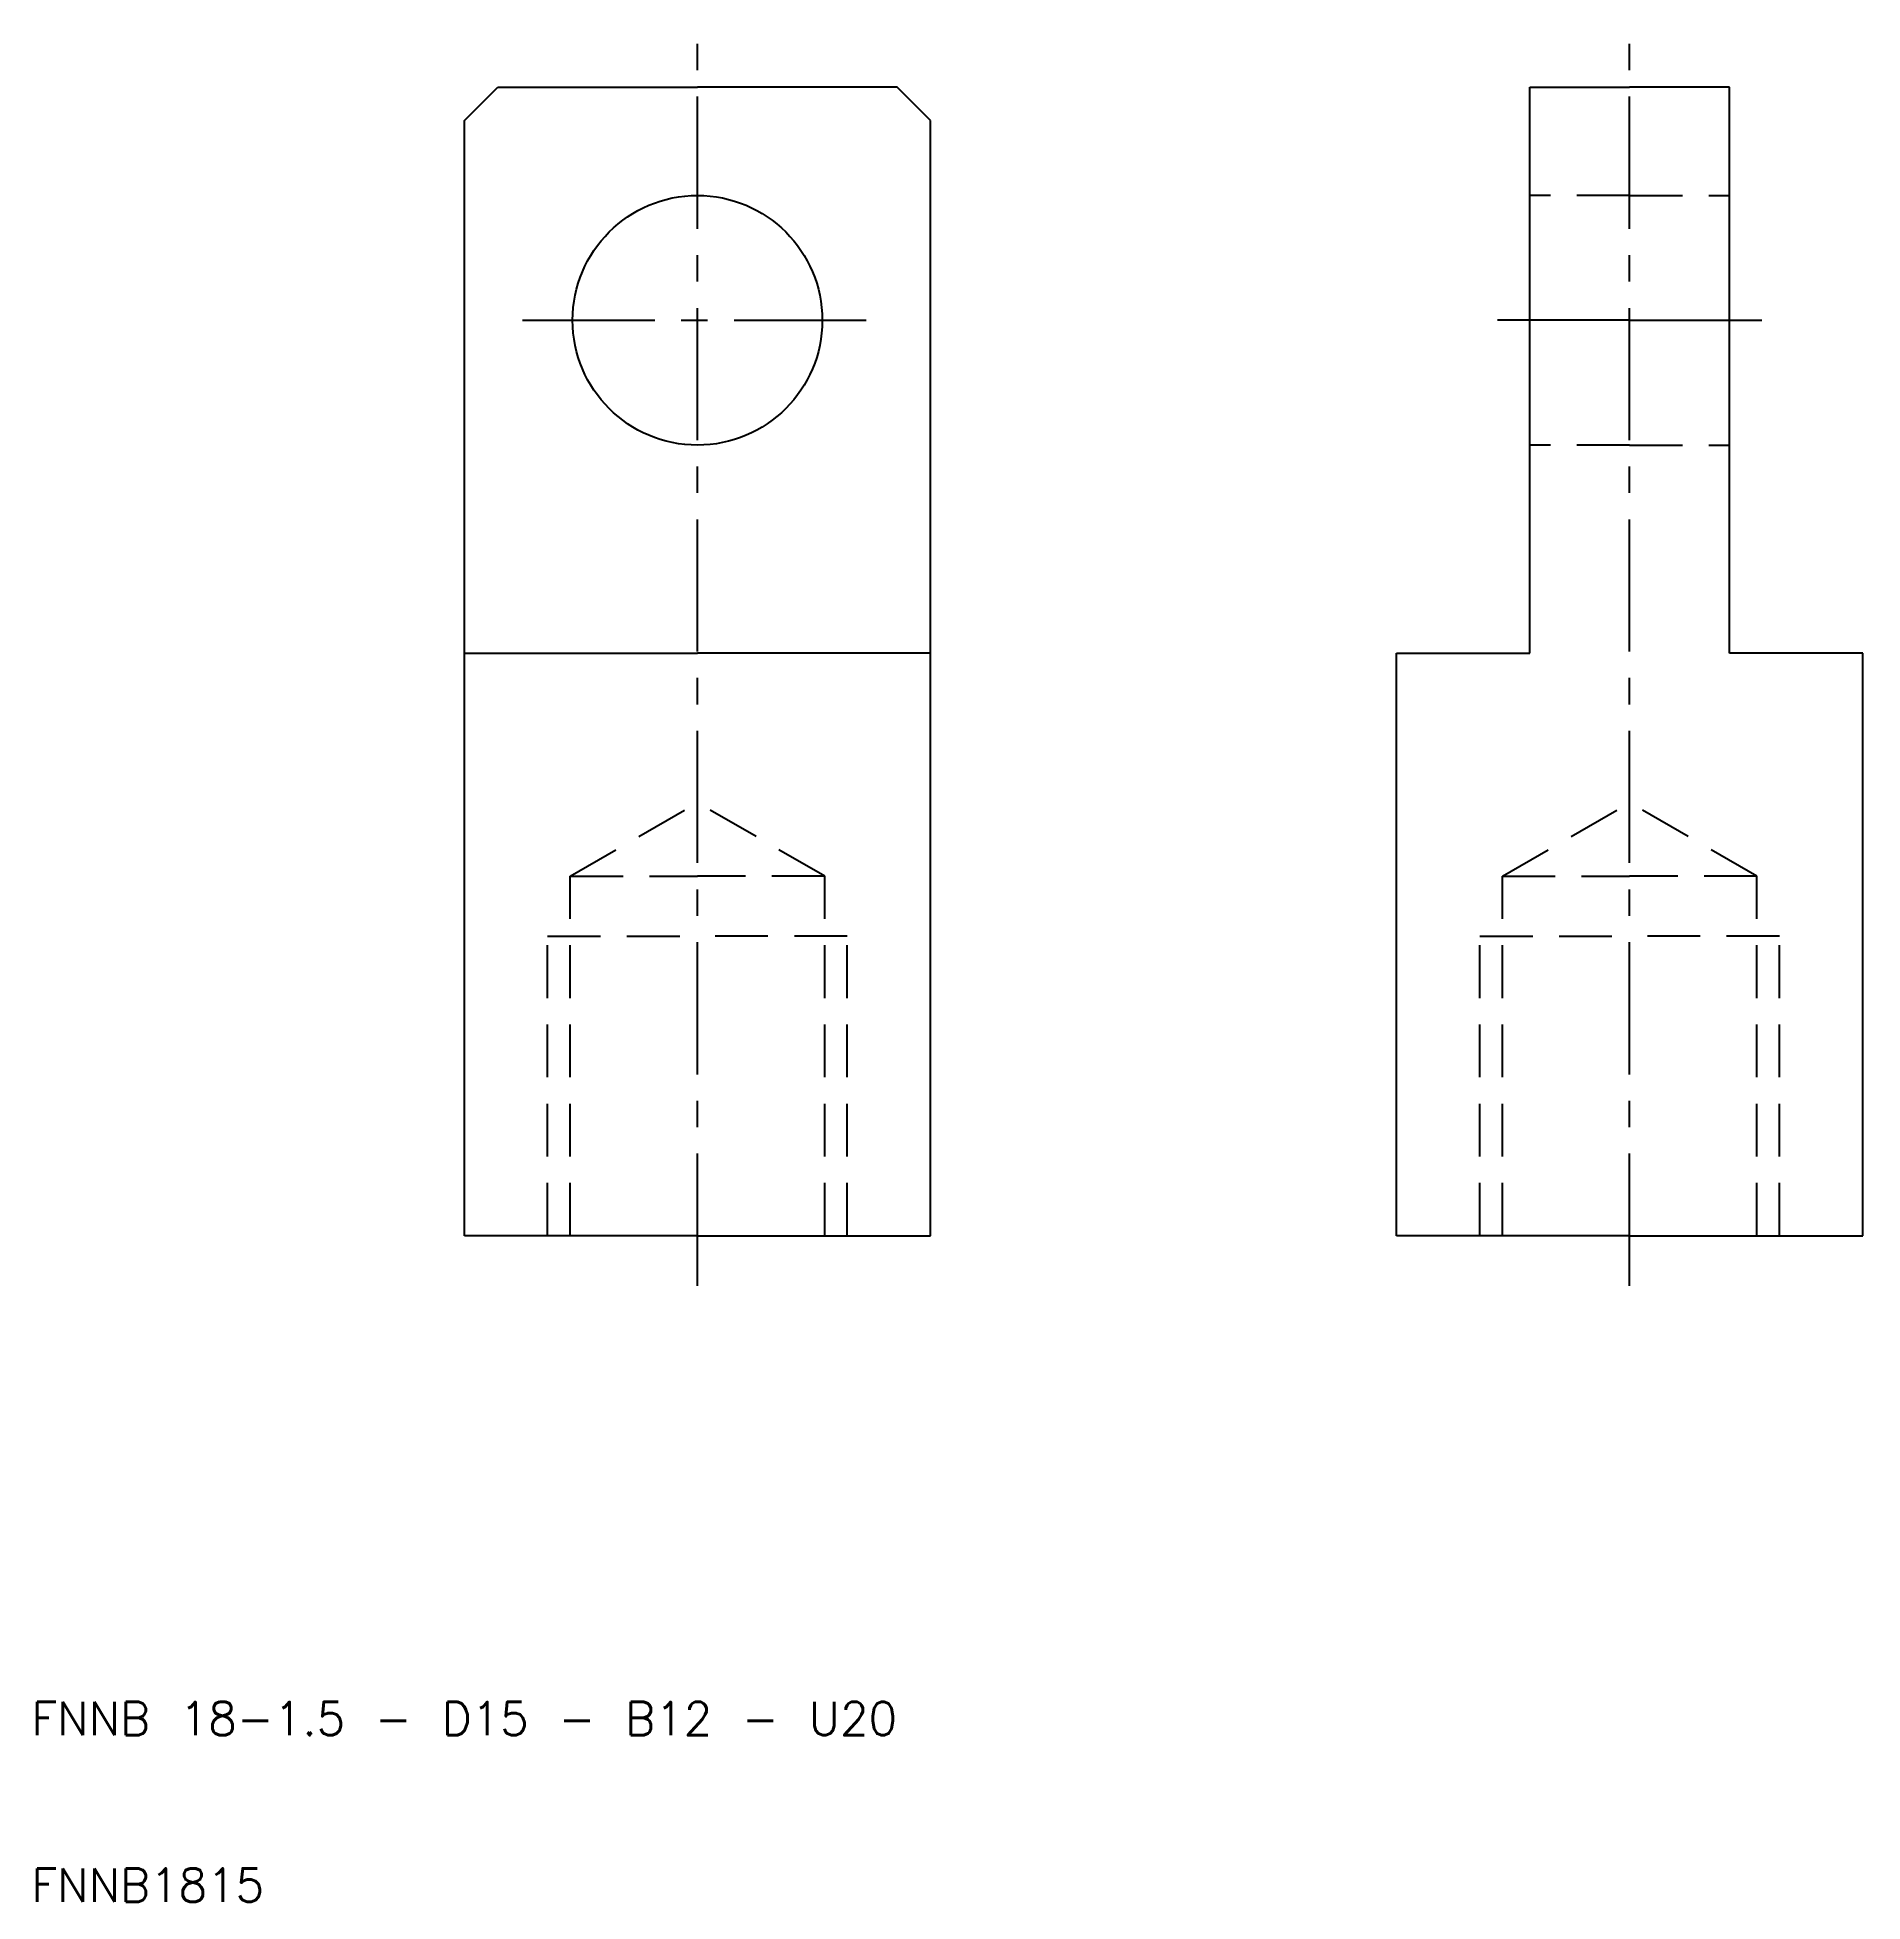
# Model space of a CAD drawing. Extents: x 10 to 120, y 10 to 122.
import ezdxf

# ---------------------------------------------------------------- set-up
doc = ezdxf.new("R2010")
doc.units = 0
doc.header["$LTSCALE"] = 0.25
doc.linetypes.add('CENTER', pattern=[50.8, 31.75, -6.35, 6.35, -6.35])
doc.linetypes.add('DASHED', pattern=[19.05, 12.7, -6.35])
doc.layers.get('0').update_dxf_attribs({"linetype": 'CONTINUOUS'})
doc.layers.add('CENTER', color=1, linetype='CENTER')
doc.styles.get("Standard").update_dxf_attribs({"font": 'txt.shx', "bigfont": 'extfont.shx'})

msp = doc.modelspace()

# ---------------------------------------------------------------- linework, layer by layer
for p, q in [((36, 117), (38, 119)), ((38, 119), (50, 119)), ((62, 119), (50, 119)), ((64, 117), (62, 119)), ((100, 85), (100, 119)), ((100, 119), (106, 119)), ((112, 119), (106, 119)), ((112, 85), (112, 119)), ((36, 50), (36, 117)), ((64, 50), (64, 117)), ((36, 85), (50, 85)), ((64, 85), (50, 85)), ((92, 50), (92, 85)), ((92, 85), (100, 85)), ((120, 85), (112, 85)), ((120, 50), (120, 85)), ((50, 50), (36, 50)), ((50, 50), (64, 50)), ((106, 50), (92, 50)), ((106, 50), (120, 50))]:
    msp.add_line(p, q)
at = {"color": 3, "linetype": 'DASHED'}
for p, q in [((106, 112.5), (100, 112.5)), ((106, 112.5), (112, 112.5)), ((106, 97.5), (100, 97.5)), ((106, 97.5), (112, 97.5)), ((42.353, 71.6), (50, 76.015)), ((57.647, 71.6), (50, 76.015)), ((98.353, 71.6), (106, 76.015)), ((113.647, 71.6), (106, 76.015)), ((42.353, 50), (42.353, 71.6)), ((42.353, 71.6), (50, 71.6)), ((57.647, 71.6), (50, 71.6)), ((57.647, 50), (57.647, 71.6)), ((98.353, 50), (98.353, 71.6)), ((98.353, 71.6), (106, 71.6)), ((113.647, 71.6), (106, 71.6)), ((113.647, 50), (113.647, 71.6)), ((41, 50), (41, 68)), ((41, 68), (50, 68)), ((59, 68), (50, 68)), ((59, 50), (59, 68)), ((97, 50), (97, 68)), ((97, 68), (106, 68)), ((115, 68), (106, 68)), ((115, 50), (115, 68))]:
    msp.add_line(p, q, dxfattribs=at)
msp.add_circle((50, 105), 7.5)
at = {"layer": 'CENTER', "color": 1, "linetype": 'CENTER'}
for p, q in [((50, 47), (50, 122)), ((106, 47), (106, 122)), ((39.5, 105), (60.5, 105)), ((106, 105), (97, 105)), ((106, 105), (115, 105))]:
    msp.add_line(p, q, dxfattribs=at)

# ---------------------------------------------------------------- texts
for s, p in [('FNNB 18-1.5 - D15 - B12 - U20', (10, 20)), ('FNNB1815', (10, 10))]:
    msp.add_text(s, height=2).set_placement(p)

doc.saveas('drawing.dxf')
